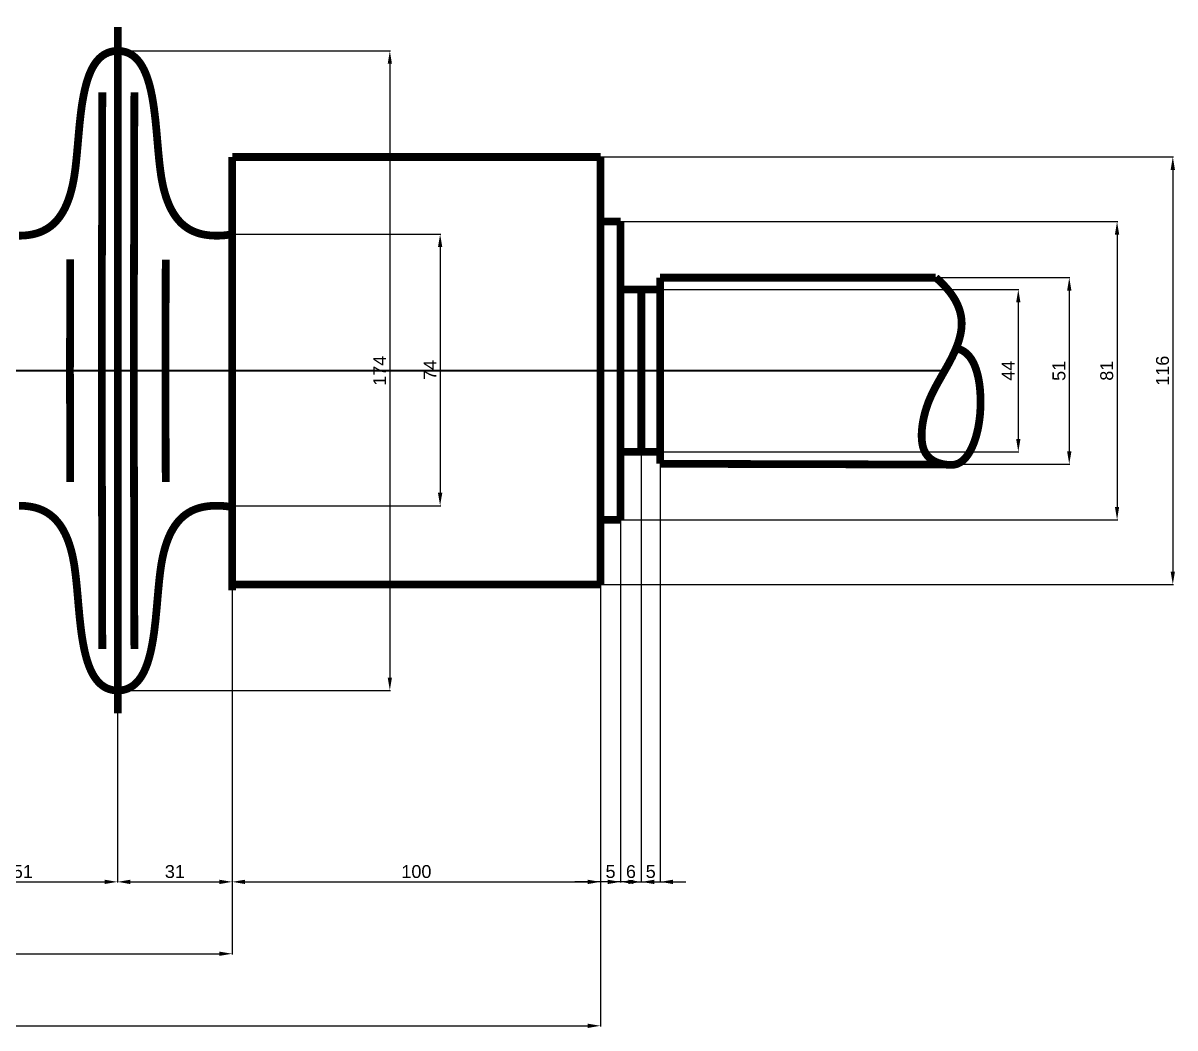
# Model space of a CAD drawing. Header units: inches. Extents: x 0 to 1068, y -53 to 297.
# Drawn here: x 755.1 to 1067.9, y 16.7 to 289.7 of the extents above; entities that cross this region are included whole.
import ezdxf

# ---------------------------------------------------------------- set-up
doc = ezdxf.new("R2010")
doc.units = ezdxf.units.IN
doc.header["$MEASUREMENT"] = 0
doc.linetypes.add('ACAD_ISO10W100', pattern=[18, 12, -3, 0, -3])
doc.layers.add('WYMIAROWANIE', color=7, linetype='Continuous')
doc.layers.add('ZAWIESIE 2D', color=250, linetype='Continuous')
doc.styles.get("Standard").update_dxf_attribs({"font": 'arial.ttf', "height": 3.5})
doc.dimstyles.get("Standard").update_dxf_attribs({"dimtxt": 3.5, "dimasz": 3.5, "dimexe": 0.18, "dimexo": 0.0625, "dimgap": 1, "dimtad": 1, "dimdec": 0, "dimdsep": 46, "dimtxsty": 'Standard', "dimcen": 0, "dimclrd": 256, "dimclrt": 256, "dimadec": 0, "dimazin": 2, "dimtfac": 1, "dimtdec": 0, "dimtofl": 0, "dimtmove": 0, "dimatfit": 3, "dimfxl": 1, "dimtolj": 1, "dimtzin": 0, "dimarcsym": 0})

# ---------------------------------------------------------------- blocks, each defined once
blk = doc.blocks.new('*D10')
at = {"layer": 'Defpoints', "color": 0, "lineweight": 18, "transparency": 16777216}
for p in [(780.77, 108.38), (729.38, 102.13), (780.77, 56.39)]:
    blk.add_point(p, dxfattribs=at)
at = {"layer": 'WYMIAROWANIE', "color": 0, "lineweight": -2, "transparency": 16777216}
for p, q in [((780.77, 108.31), (780.77, 56.21)), ((729.38, 102.07), (729.38, 56.21))]:
    blk.add_line(p, q, dxfattribs=at)
at = {"layer": 'WYMIAROWANIE', "lineweight": -2, "transparency": 16777216}
blk.add_line((732.88, 56.39), (777.27, 56.39), dxfattribs=at)
at = {"layer": 'WYMIAROWANIE', "lineweight": 18, "transparency": 16777216}
for points in [[(732.88, 56.97), (732.88, 55.8), (729.38, 56.39)], [(777.27, 56.97), (777.27, 55.8), (780.77, 56.39)]]:
    blk.add_solid(points, dxfattribs=at)
at = {"layer": 'WYMIAROWANIE', "lineweight": 18, "transparency": 16777216, "insert": (755.08, 59.17), "char_height": 3.5, "attachment_point": 5}
blk.add_mtext('\\A1;51', dxfattribs=at)
blk = doc.blocks.new('*D11')
at = {"layer": 'Defpoints', "color": 0, "lineweight": 18, "transparency": 16777216}
for p in [(811.93, 135.61), (780.77, 108.38), (811.93, 56.39)]:
    blk.add_point(p, dxfattribs=at)
at = {"layer": 'WYMIAROWANIE', "color": 0, "lineweight": -2, "transparency": 16777216}
for p, q in [((811.93, 135.55), (811.93, 56.21)), ((780.77, 108.31), (780.77, 56.21))]:
    blk.add_line(p, q, dxfattribs=at)
at = {"layer": 'WYMIAROWANIE', "lineweight": -2, "transparency": 16777216}
blk.add_line((784.27, 56.39), (808.43, 56.39), dxfattribs=at)
at = {"layer": 'WYMIAROWANIE', "lineweight": 18, "transparency": 16777216}
for points in [[(784.27, 56.97), (784.27, 55.8), (780.77, 56.39)], [(808.43, 56.97), (808.43, 55.8), (811.93, 56.39)]]:
    blk.add_solid(points, dxfattribs=at)
at = {"layer": 'WYMIAROWANIE', "lineweight": 18, "transparency": 16777216, "insert": (796.35, 59.17), "char_height": 3.5, "attachment_point": 5}
blk.add_mtext('\\A1;31', dxfattribs=at)
blk = doc.blocks.new('*D12')
at = {"layer": 'Defpoints', "color": 0, "lineweight": 18, "transparency": 16777216}
for p in [(811.93, 135.61), (911.93, 137.19), (911.93, 56.39)]:
    blk.add_point(p, dxfattribs=at)
at = {"layer": 'WYMIAROWANIE', "color": 0, "lineweight": -2, "transparency": 16777216}
for p, q in [((811.93, 135.55), (811.93, 56.21)), ((911.93, 137.12), (911.93, 56.21))]:
    blk.add_line(p, q, dxfattribs=at)
at = {"layer": 'WYMIAROWANIE', "lineweight": -2, "transparency": 16777216}
blk.add_line((815.43, 56.39), (908.43, 56.39), dxfattribs=at)
at = {"layer": 'WYMIAROWANIE', "lineweight": 18, "transparency": 16777216}
for points in [[(815.43, 56.97), (815.43, 55.8), (811.93, 56.39)], [(908.43, 56.97), (908.43, 55.8), (911.93, 56.39)]]:
    blk.add_solid(points, dxfattribs=at)
at = {"layer": 'WYMIAROWANIE', "lineweight": 18, "transparency": 16777216, "insert": (861.93, 59.17), "char_height": 3.5, "attachment_point": 5}
blk.add_mtext('\\A1;100', dxfattribs=at)
blk = doc.blocks.new('*D13')
at = {"layer": 'Defpoints', "color": 0, "lineweight": 18, "transparency": 16777216}
for p in [(917.37, 154.75), (911.93, 137.19), (917.37, 56.39)]:
    blk.add_point(p, dxfattribs=at)
at = {"layer": 'WYMIAROWANIE', "color": 0, "lineweight": -2, "transparency": 16777216}
for p, q in [((917.37, 154.69), (917.37, 56.21)), ((911.93, 137.12), (911.93, 56.21))]:
    blk.add_line(p, q, dxfattribs=at)
at = {"layer": 'WYMIAROWANIE', "lineweight": -2, "transparency": 16777216}
for p, q in [((908.43, 56.39), (904.93, 56.39)), ((920.87, 56.39), (924.37, 56.39))]:
    blk.add_line(p, q, dxfattribs=at)
at = {"layer": 'WYMIAROWANIE', "lineweight": 18, "transparency": 16777216}
for points in [[(908.43, 56.97), (908.43, 55.8), (911.93, 56.39)], [(920.87, 56.97), (920.87, 55.8), (917.37, 56.39)]]:
    blk.add_solid(points, dxfattribs=at)
at = {"layer": 'WYMIAROWANIE', "lineweight": 18, "transparency": 16777216, "insert": (914.65, 59.17), "char_height": 3.5, "attachment_point": 5}
blk.add_mtext('\\A1;5', dxfattribs=at)
blk = doc.blocks.new('*D14')
at = {"layer": 'Defpoints', "color": 0, "lineweight": 18, "transparency": 16777216}
for p in [(923, 173.21), (917.37, 154.75), (923, 56.39)]:
    blk.add_point(p, dxfattribs=at)
at = {"layer": 'WYMIAROWANIE', "color": 0, "lineweight": -2, "transparency": 16777216}
for p, q in [((923, 173.15), (923, 56.21)), ((917.37, 154.69), (917.37, 56.21))]:
    blk.add_line(p, q, dxfattribs=at)
at = {"layer": 'WYMIAROWANIE', "lineweight": -2, "transparency": 16777216}
for p, q in [((913.87, 56.39), (910.37, 56.39)), ((926.5, 56.39), (930, 56.39))]:
    blk.add_line(p, q, dxfattribs=at)
at = {"layer": 'WYMIAROWANIE', "lineweight": 18, "transparency": 16777216}
for points in [[(913.87, 56.97), (913.87, 55.8), (917.37, 56.39)], [(926.5, 56.97), (926.5, 55.8), (923, 56.39)]]:
    blk.add_solid(points, dxfattribs=at)
at = {"layer": 'WYMIAROWANIE', "lineweight": 18, "transparency": 16777216, "insert": (920.18, 59.17), "char_height": 3.5, "attachment_point": 5}
blk.add_mtext('\\A1;6', dxfattribs=at)
blk = doc.blocks.new('*D15')
at = {"layer": 'Defpoints', "color": 0, "lineweight": 18, "transparency": 16777216}
for p in [(923, 173.21), (928.11, 173.21), (928.11, 56.39)]:
    blk.add_point(p, dxfattribs=at)
at = {"layer": 'WYMIAROWANIE', "color": 0, "lineweight": -2, "transparency": 16777216}
for p, q in [((923, 173.15), (923, 56.21)), ((928.11, 173.15), (928.11, 56.21))]:
    blk.add_line(p, q, dxfattribs=at)
at = {"layer": 'WYMIAROWANIE', "lineweight": -2, "transparency": 16777216}
for p, q in [((919.5, 56.39), (916, 56.39)), ((931.61, 56.39), (935.11, 56.39))]:
    blk.add_line(p, q, dxfattribs=at)
at = {"layer": 'WYMIAROWANIE', "lineweight": 18, "transparency": 16777216}
for points in [[(919.5, 56.97), (919.5, 55.8), (923, 56.39)], [(931.61, 56.97), (931.61, 55.8), (928.11, 56.39)]]:
    blk.add_solid(points, dxfattribs=at)
at = {"layer": 'WYMIAROWANIE', "lineweight": 18, "transparency": 16777216, "insert": (925.55, 59.17), "char_height": 3.5, "attachment_point": 5}
blk.add_mtext('\\A1;5', dxfattribs=at)
blk = doc.blocks.new('*D19')
at = {"layer": 'Defpoints', "color": 0, "lineweight": 18, "transparency": 16777216}
for p in [(595.36, 96.66), (811.93, 95.88), (811.93, 36.86)]:
    blk.add_point(p, dxfattribs=at)
at = {"layer": 'WYMIAROWANIE', "color": 0, "lineweight": -2, "transparency": 16777216}
for p, q in [((595.36, 96.6), (595.36, 36.68)), ((811.93, 95.81), (811.93, 36.68))]:
    blk.add_line(p, q, dxfattribs=at)
at = {"layer": 'WYMIAROWANIE', "lineweight": -2, "transparency": 16777216}
blk.add_line((598.86, 36.86), (808.43, 36.86), dxfattribs=at)
at = {"layer": 'WYMIAROWANIE', "lineweight": 18, "transparency": 16777216}
for points in [[(598.86, 37.45), (598.86, 36.28), (595.36, 36.86)], [(808.43, 37.45), (808.43, 36.28), (811.93, 36.86)]]:
    blk.add_solid(points, dxfattribs=at)
at = {"layer": 'WYMIAROWANIE', "lineweight": 18, "transparency": 16777216, "insert": (703.64, 39.62), "char_height": 3.5, "attachment_point": 5}
blk.add_mtext('\\A1;217', dxfattribs=at)
blk = doc.blocks.new('*D20')
at = {"layer": 'Defpoints', "color": 0, "lineweight": 18, "transparency": 16777216}
for p in [(495.36, 137.19), (911.93, 137.19), (911.93, 17.29)]:
    blk.add_point(p, dxfattribs=at)
at = {"layer": 'WYMIAROWANIE', "color": 0, "lineweight": -2, "transparency": 16777216}
for p, q in [((495.36, 137.12), (495.36, 17.11)), ((911.93, 137.12), (911.93, 17.11))]:
    blk.add_line(p, q, dxfattribs=at)
at = {"layer": 'WYMIAROWANIE', "lineweight": -2, "transparency": 16777216}
blk.add_line((498.86, 17.29), (908.43, 17.29), dxfattribs=at)
at = {"layer": 'WYMIAROWANIE', "lineweight": 18, "transparency": 16777216}
for points in [[(498.86, 17.87), (498.86, 16.7), (495.36, 17.29)], [(908.43, 17.87), (908.43, 16.7), (911.93, 17.29)]]:
    blk.add_solid(points, dxfattribs=at)
at = {"layer": 'WYMIAROWANIE', "lineweight": 18, "transparency": 16777216, "insert": (703.64, 20.04), "char_height": 3.5, "attachment_point": 5}
blk.add_mtext('\\A1;417', dxfattribs=at)
blk = doc.blocks.new('*D21')
at = {"layer": 'Defpoints', "color": 0, "lineweight": 18, "transparency": 16777216}
for p in [(965.53, 220.52), (966.89, 169.85), (1039.19, 169.85)]:
    blk.add_point(p, dxfattribs=at)
at = {"layer": 'WYMIAROWANIE', "color": 0, "lineweight": -2, "transparency": 16777216}
for p, q in [((965.59, 220.52), (1039.37, 220.52)), ((966.96, 169.85), (1039.37, 169.85))]:
    blk.add_line(p, q, dxfattribs=at)
at = {"layer": 'WYMIAROWANIE', "lineweight": -2, "transparency": 16777216}
blk.add_line((1039.19, 217.02), (1039.19, 173.35), dxfattribs=at)
at = {"layer": 'WYMIAROWANIE', "lineweight": 18, "transparency": 16777216}
for points in [[(1038.61, 217.02), (1039.78, 217.02), (1039.19, 220.52)], [(1038.61, 173.35), (1039.78, 173.35), (1039.19, 169.85)]]:
    blk.add_solid(points, dxfattribs=at)
at = {"layer": 'WYMIAROWANIE', "lineweight": 18, "transparency": 16777216, "insert": (1036.41, 195.19), "char_height": 3.5, "attachment_point": 5, "rotation": 90}
blk.add_mtext('\\A1;51', dxfattribs=at)
blk = doc.blocks.new('*D22')
at = {"layer": 'Defpoints', "color": 0, "lineweight": 18, "transparency": 16777216}
for p in [(923, 217.28), (923, 173.21), (1025.36, 173.21)]:
    blk.add_point(p, dxfattribs=at)
at = {"layer": 'WYMIAROWANIE', "color": 0, "lineweight": -2, "transparency": 16777216}
for p, q in [((923.06, 217.28), (1025.54, 217.28)), ((923.06, 173.21), (1025.54, 173.21))]:
    blk.add_line(p, q, dxfattribs=at)
at = {"layer": 'WYMIAROWANIE', "lineweight": -2, "transparency": 16777216}
blk.add_line((1025.36, 213.78), (1025.36, 176.71), dxfattribs=at)
at = {"layer": 'WYMIAROWANIE', "lineweight": 18, "transparency": 16777216}
for points in [[(1024.77, 213.78), (1025.94, 213.78), (1025.36, 217.28)], [(1024.77, 176.71), (1025.94, 176.71), (1025.36, 173.21)]]:
    blk.add_solid(points, dxfattribs=at)
at = {"layer": 'WYMIAROWANIE', "lineweight": 18, "transparency": 16777216, "insert": (1022.61, 195.24), "char_height": 3.5, "attachment_point": 5, "rotation": 90}
blk.add_mtext('\\A1;44', dxfattribs=at)
blk = doc.blocks.new('*D23')
at = {"layer": 'Defpoints', "color": 0, "lineweight": 18, "transparency": 16777216}
for p in [(917.37, 235.74), (917.37, 154.75), (1052.17, 154.75)]:
    blk.add_point(p, dxfattribs=at)
at = {"layer": 'WYMIAROWANIE', "color": 0, "lineweight": -2, "transparency": 16777216}
for p, q in [((917.43, 235.74), (1052.35, 235.74)), ((917.43, 154.75), (1052.35, 154.75))]:
    blk.add_line(p, q, dxfattribs=at)
at = {"layer": 'WYMIAROWANIE', "lineweight": -2, "transparency": 16777216}
blk.add_line((1052.17, 232.24), (1052.17, 158.25), dxfattribs=at)
at = {"layer": 'WYMIAROWANIE', "lineweight": 18, "transparency": 16777216}
for points in [[(1051.58, 232.24), (1052.75, 232.24), (1052.17, 235.74)], [(1051.58, 158.25), (1052.75, 158.25), (1052.17, 154.75)]]:
    blk.add_solid(points, dxfattribs=at)
at = {"layer": 'WYMIAROWANIE', "lineweight": 18, "transparency": 16777216, "insert": (1049.38, 195.24), "char_height": 3.5, "attachment_point": 5, "rotation": 90}
blk.add_mtext('\\A1;81', dxfattribs=at)
blk = doc.blocks.new('*D24')
at = {"layer": 'Defpoints', "color": 0, "lineweight": 18, "transparency": 16777216}
for p in [(911.93, 253.3), (911.93, 137.19), (1067.3, 137.19)]:
    blk.add_point(p, dxfattribs=at)
at = {"layer": 'WYMIAROWANIE', "color": 0, "lineweight": -2, "transparency": 16777216}
for p, q in [((911.99, 253.3), (1067.48, 253.3)), ((911.99, 137.19), (1067.48, 137.19))]:
    blk.add_line(p, q, dxfattribs=at)
at = {"layer": 'WYMIAROWANIE', "lineweight": -2, "transparency": 16777216}
blk.add_line((1067.3, 249.8), (1067.3, 140.69), dxfattribs=at)
at = {"layer": 'WYMIAROWANIE', "lineweight": 18, "transparency": 16777216}
for points in [[(1066.72, 249.8), (1067.89, 249.8), (1067.3, 253.3)], [(1066.72, 140.69), (1067.89, 140.69), (1067.3, 137.19)]]:
    blk.add_solid(points, dxfattribs=at)
at = {"layer": 'WYMIAROWANIE', "lineweight": 18, "transparency": 16777216, "insert": (1064.52, 195.24), "char_height": 3.5, "attachment_point": 5, "rotation": 90}
blk.add_mtext('\\A1;116', dxfattribs=at)
blk = doc.blocks.new('*D25')
at = {"layer": 'Defpoints', "color": 0, "lineweight": 18, "transparency": 16777216}
for p in [(811.93, 232.32), (811.97, 158.57), (868.37, 158.57)]:
    blk.add_point(p, dxfattribs=at)
at = {"layer": 'WYMIAROWANIE', "color": 0, "lineweight": -2, "transparency": 16777216}
for p, q in [((811.99, 232.32), (868.55, 232.32)), ((812.04, 158.57), (868.55, 158.57))]:
    blk.add_line(p, q, dxfattribs=at)
at = {"layer": 'WYMIAROWANIE', "lineweight": -2, "transparency": 16777216}
blk.add_line((868.37, 228.82), (868.37, 162.07), dxfattribs=at)
at = {"layer": 'WYMIAROWANIE', "lineweight": 18, "transparency": 16777216}
for points in [[(867.79, 228.82), (868.96, 228.82), (868.37, 232.32)], [(867.79, 162.07), (868.96, 162.07), (868.37, 158.57)]]:
    blk.add_solid(points, dxfattribs=at)
at = {"layer": 'WYMIAROWANIE', "lineweight": 18, "transparency": 16777216, "insert": (865.62, 195.44), "char_height": 3.5, "attachment_point": 5, "rotation": 90}
blk.add_mtext('\\A1;74', dxfattribs=at)
blk = doc.blocks.new('*D26')
at = {"layer": 'Defpoints', "color": 0, "lineweight": 18, "transparency": 16777216}
for p in [(780.77, 282.11), (780.71, 108.38), (854.72, 108.38)]:
    blk.add_point(p, dxfattribs=at)
at = {"layer": 'WYMIAROWANIE', "color": 0, "lineweight": -2, "transparency": 16777216}
for p, q in [((780.84, 282.11), (854.9, 282.11)), ((780.77, 108.38), (854.9, 108.38))]:
    blk.add_line(p, q, dxfattribs=at)
at = {"layer": 'WYMIAROWANIE', "lineweight": -2, "transparency": 16777216}
blk.add_line((854.72, 278.61), (854.72, 111.88), dxfattribs=at)
at = {"layer": 'WYMIAROWANIE', "lineweight": 18, "transparency": 16777216}
for points in [[(854.14, 278.61), (855.3, 278.61), (854.72, 282.11)], [(854.14, 111.88), (855.3, 111.88), (854.72, 108.38)]]:
    blk.add_solid(points, dxfattribs=at)
at = {"layer": 'WYMIAROWANIE', "lineweight": 18, "transparency": 16777216, "insert": (851.96, 195.24), "char_height": 3.5, "attachment_point": 5, "rotation": 90}
blk.add_mtext('\\A1;174', dxfattribs=at)

msp = doc.modelspace()

# ---------------------------------------------------------------- linework, layer by layer
at = {"layer": 'ZAWIESIE 2D', "lineweight": 18, "const_width": 2.1}
for points in [[(780.84, 288.63), (780.84, 102.13)], [(753.99, 231.92), (754.12, 231.92), (754.26, 231.92), (754.4, 231.93), (754.53, 231.93), (754.67, 231.93), (754.81, 231.94), (755.08, 231.95), (755.36, 231.97), (755.5, 231.98), (755.63, 231.99), (755.77, 232), (755.91, 232.01), (756.04, 232.03), (756.18, 232.04), (756.32, 232.06), (756.46, 232.07), (756.59, 232.09), (756.73, 232.11), (756.87, 232.13), (757, 232.15), (757.14, 232.17), (757.27, 232.2), (757.41, 232.22), (757.55, 232.25), (757.68, 232.27), (757.82, 232.3), (757.95, 232.33), (758.09, 232.36), (758.22, 232.4), (758.35, 232.43), (758.49, 232.47), (758.62, 232.5), (758.76, 232.54), (758.89, 232.58), (759.02, 232.62), (759.15, 232.66), (759.29, 232.71), (759.42, 232.75), (759.55, 232.8), (759.68, 232.85), (759.81, 232.9), (759.94, 232.95), (760.07, 233), (760.2, 233.06), (760.33, 233.12), (760.46, 233.17), (760.59, 233.23), (760.72, 233.3), (760.84, 233.36), (760.97, 233.43), (761.1, 233.49), (761.22, 233.56), (761.35, 233.63), (761.47, 233.71), (761.6, 233.78), (761.72, 233.86), (761.85, 233.94), (761.97, 234.02), (762.09, 234.1), (762.21, 234.18), (762.33, 234.27), (762.46, 234.36), (762.58, 234.45), (762.7, 234.54), (762.81, 234.64), (762.93, 234.73), (763.05, 234.83), (763.17, 234.93), (763.28, 235.04), (763.4, 235.14), (763.51, 235.25), (763.63, 235.36), (763.74, 235.47), (763.85, 235.59), (763.97, 235.7), (764.08, 235.82), (764.19, 235.94), (764.3, 236.07), (764.41, 236.19), (764.52, 236.32), (764.62, 236.45), (764.73, 236.59), (764.84, 236.72), (764.94, 236.86), (765.05, 237), (765.15, 237.15), (765.25, 237.29), (765.35, 237.44), (765.46, 237.59), (765.56, 237.75), (765.66, 237.9), (765.75, 238.06), (765.85, 238.22), (765.95, 238.39), (766.04, 238.56), (766.14, 238.73), (766.23, 238.9), (766.32, 239.07), (766.42, 239.25), (766.51, 239.43), (766.6, 239.62), (766.68, 239.81), (766.77, 240), (766.86, 240.19), (766.94, 240.38), (767.03, 240.58), (767.11, 240.78), (767.2, 240.99), (767.28, 241.2), (767.36, 241.41), (767.44, 241.62), (767.51, 241.84), (767.59, 242.06), (767.67, 242.28), (767.74, 242.51), (767.82, 242.74), (767.89, 242.97), (767.96, 243.21), (768.03, 243.44), (768.1, 243.69), (768.17, 243.93), (768.23, 244.18), (768.3, 244.43), (768.36, 244.69), (768.42, 244.95), (768.49, 245.21), (768.55, 245.48), (768.61, 245.74), (768.66, 246.02), (768.72, 246.29), (768.77, 246.57), (768.8, 246.71), (768.83, 246.86), (768.85, 247), (768.88, 247.14), (768.91, 247.29), (768.93, 247.43), (768.96, 247.58), (768.98, 247.73), (769.03, 248.02), (769.08, 248.32), (769.12, 248.63), (769.17, 248.93), (769.21, 249.24), (769.25, 249.56), (769.3, 249.87), (769.34, 250.19), (769.38, 250.51), (769.42, 250.84), (769.45, 251.16), (769.49, 251.49), (769.53, 251.82), (769.56, 252.16), (769.6, 252.49), (769.63, 252.83), (769.67, 253.17), (769.7, 253.51), (769.73, 253.86), (769.77, 254.2), (769.8, 254.55), (769.83, 254.9), (769.86, 255.25), (769.89, 255.6), (769.92, 255.95), (769.96, 256.31), (769.99, 256.66), (770.05, 257.38), (770.11, 258.09), (770.18, 258.81), (770.24, 259.53), (770.31, 260.26), (770.37, 260.98), (770.44, 261.7), (770.51, 262.42), (770.55, 262.78), (770.59, 263.14), (770.63, 263.5), (770.67, 263.86), (770.71, 264.22), (770.75, 264.57), (770.79, 264.93), (770.84, 265.28), (770.88, 265.64), (770.93, 265.99), (770.97, 266.34), (771.02, 266.69), (771.07, 267.04), (771.12, 267.38), (771.17, 267.73), (771.23, 268.07), (771.28, 268.41), (771.34, 268.75), (771.4, 269.08), (771.46, 269.42), (771.52, 269.75), (771.58, 270.08), (771.65, 270.41), (771.72, 270.73), (771.78, 271.05), (771.85, 271.37), (771.93, 271.69), (772, 272), (772.08, 272.31), (772.12, 272.47), (772.16, 272.62), (772.2, 272.77), (772.24, 272.93), (772.28, 273.08), (772.32, 273.23), (772.36, 273.38), (772.41, 273.52), (772.45, 273.67), (772.49, 273.82), (772.54, 273.96), (772.58, 274.11), (772.63, 274.25), (772.68, 274.4), (772.72, 274.54), (772.77, 274.68), (772.82, 274.82), (772.87, 274.96), (772.92, 275.1), (772.97, 275.23), (773.02, 275.37), (773.07, 275.51), (773.12, 275.64), (773.18, 275.77), (773.23, 275.91), (773.28, 276.04), (773.34, 276.17), (773.39, 276.3), (773.45, 276.42), (773.51, 276.55), (773.57, 276.68), (773.62, 276.8), (773.68, 276.92), (773.74, 277.05), (773.8, 277.17), (773.86, 277.29), (773.93, 277.41), (773.99, 277.52), (774.05, 277.64), (774.12, 277.75), (774.18, 277.87), (774.25, 277.98), (774.31, 278.09), (774.38, 278.2), (774.45, 278.31), (774.52, 278.42), (774.59, 278.53), (774.66, 278.63), (774.73, 278.73), (774.8, 278.84), (774.87, 278.94), (774.95, 279.04), (775.02, 279.14), (775.1, 279.23), (775.17, 279.33), (775.25, 279.42), (775.33, 279.51), (775.41, 279.61), (775.49, 279.7), (775.57, 279.78), (775.65, 279.87), (775.73, 279.96), (775.82, 280.04), (775.9, 280.12), (775.98, 280.2), (776.07, 280.28), (776.16, 280.36), (776.25, 280.44), (776.33, 280.51), (776.42, 280.59), (776.51, 280.66), (776.61, 280.73), (776.7, 280.8), (776.79, 280.86), (776.89, 280.93), (776.98, 280.99), (777.08, 281.06), (777.17, 281.12), (777.27, 281.17), (777.37, 281.23), (777.47, 281.29), (777.57, 281.34), (777.68, 281.39), (777.78, 281.44), (777.88, 281.49), (777.99, 281.54), (778.1, 281.58), (778.2, 281.63), (778.31, 281.67), (778.42, 281.71), (778.53, 281.75), (778.64, 281.78), (778.76, 281.82), (778.87, 281.85), (778.98, 281.88), (779.1, 281.91), (779.22, 281.94), (779.34, 281.96), (779.45, 281.98), (779.57, 282.01), (779.7, 282.02), (779.82, 282.04), (779.94, 282.06), (780.07, 282.07), (780.19, 282.08), (780.32, 282.09), (780.45, 282.1), (780.58, 282.11), (780.71, 282.11), (780.84, 282.11)], [(811.93, 232.32), (811.77, 232.29), (811.62, 232.26), (811.46, 232.23), (811.3, 232.21), (811.14, 232.18), (810.98, 232.16), (810.82, 232.14), (810.66, 232.12), (810.51, 232.1), (810.35, 232.08), (810.19, 232.06), (810.03, 232.04), (809.87, 232.02), (809.71, 232.01), (809.55, 232), (809.4, 231.98), (809.24, 231.97), (809.08, 231.96), (808.92, 231.95), (808.76, 231.95), (808.6, 231.94), (808.45, 231.93), (808.29, 231.93), (808.13, 231.92), (807.97, 231.92), (807.81, 231.92), (807.65, 231.92), (807.5, 231.92), (807.34, 231.93), (807.18, 231.93), (807.02, 231.93), (806.86, 231.94), (806.7, 231.95), (806.55, 231.95), (806.39, 231.96), (806.23, 231.97), (806.07, 231.99), (805.91, 232), (805.76, 232.01), (805.6, 232.03), (805.44, 232.05), (805.28, 232.07), (805.13, 232.09), (804.97, 232.11), (804.81, 232.13), (804.65, 232.15), (804.5, 232.18), (804.34, 232.21), (804.19, 232.24), (804.03, 232.27), (803.87, 232.3), (803.72, 232.34), (803.56, 232.37), (803.41, 232.41), (803.25, 232.45), (803.1, 232.49), (802.95, 232.53), (802.79, 232.58), (802.64, 232.63), (802.49, 232.68), (802.34, 232.73), (802.18, 232.78), (802.03, 232.84), (801.88, 232.89), (801.73, 232.95), (801.58, 233.02), (801.43, 233.08), (801.28, 233.15), (801.14, 233.21), (800.99, 233.28), (800.84, 233.36), (800.7, 233.43), (800.55, 233.51), (800.4, 233.59), (800.26, 233.67), (800.12, 233.76), (799.97, 233.85), (799.83, 233.94), (799.69, 234.03), (799.55, 234.13), (799.41, 234.22), (799.27, 234.33), (799.13, 234.43), (798.99, 234.54), (798.86, 234.64), (798.72, 234.76), (798.58, 234.87), (798.45, 234.99), (798.32, 235.11), (798.18, 235.23), (798.05, 235.36), (797.92, 235.49), (797.79, 235.62), (797.66, 235.76), (797.54, 235.9), (797.41, 236.04), (797.28, 236.18), (797.16, 236.33), (797.03, 236.48), (796.91, 236.64), (796.79, 236.79), (796.67, 236.96), (796.55, 237.12), (796.43, 237.29), (796.31, 237.46), (796.2, 237.63), (796.08, 237.81), (795.97, 237.99), (795.86, 238.18), (795.75, 238.37), (795.64, 238.56), (795.53, 238.76), (795.47, 238.86), (795.42, 238.96), (795.37, 239.06), (795.31, 239.16), (795.26, 239.26), (795.21, 239.37), (795.16, 239.47), (795.1, 239.58), (795.05, 239.69), (795, 239.79), (794.95, 239.9), (794.9, 240.01), (794.85, 240.12), (794.8, 240.24), (794.75, 240.35), (794.7, 240.46), (794.65, 240.58), (794.61, 240.69), (794.56, 240.81), (794.51, 240.93), (794.46, 241.05), (794.42, 241.17), (794.37, 241.29), (794.32, 241.41), (794.28, 241.53), (794.23, 241.65), (794.19, 241.78), (794.14, 241.9), (794.1, 242.03), (794.05, 242.16), (794.01, 242.29), (793.97, 242.42), (793.93, 242.55), (793.88, 242.68), (793.84, 242.81), (793.8, 242.95), (793.76, 243.08), (793.72, 243.22), (793.68, 243.36), (793.64, 243.5), (793.6, 243.64), (793.56, 243.78), (793.52, 243.92), (793.48, 244.06), (793.44, 244.2), (793.4, 244.35), (793.37, 244.5), (793.33, 244.64), (793.29, 244.79), (793.26, 244.94), (793.22, 245.09), (793.19, 245.24), (793.15, 245.39), (793.12, 245.55), (793.08, 245.7), (793.05, 245.86), (793.02, 246.02), (792.99, 246.18), (792.95, 246.34), (792.92, 246.5), (792.89, 246.66), (792.86, 246.82), (792.83, 246.99), (792.8, 247.15), (792.77, 247.32), (792.74, 247.48), (792.71, 247.65), (792.68, 247.82), (792.66, 248), (792.63, 248.17), (792.6, 248.34), (792.57, 248.52), (792.55, 248.69), (792.52, 248.87), (792.5, 249.05), (792.47, 249.22), (792.45, 249.4), (792.42, 249.58), (792.4, 249.77), (792.38, 249.95), (792.33, 250.32), (792.28, 250.69), (792.24, 251.06), (792.2, 251.44), (792.15, 251.82), (792.11, 252.21), (792.07, 252.6), (792.03, 252.99), (791.99, 253.38), (791.96, 253.77), (791.92, 254.17), (791.88, 254.57), (791.84, 254.97), (791.81, 255.38), (791.77, 255.78), (791.74, 256.19), (791.7, 256.6), (791.66, 257.01), (791.63, 257.42), (791.59, 257.83), (791.52, 258.66), (791.45, 259.49), (791.37, 260.32), (791.29, 261.15), (791.21, 261.99), (791.17, 262.4), (791.13, 262.82), (791.08, 263.23), (791.04, 263.64), (790.99, 264.06), (790.94, 264.47), (790.9, 264.88), (790.85, 265.28), (790.79, 265.69), (790.74, 266.1), (790.69, 266.5), (790.63, 266.9), (790.57, 267.3), (790.51, 267.7), (790.45, 268.09), (790.39, 268.48), (790.32, 268.87), (790.25, 269.26), (790.18, 269.64), (790.15, 269.83), (790.11, 270.02), (790.07, 270.21), (790.03, 270.4), (790, 270.58), (789.96, 270.77), (789.92, 270.96), (789.88, 271.14), (789.84, 271.33), (789.8, 271.51), (789.75, 271.69), (789.71, 271.87), (789.67, 272.05), (789.62, 272.23), (789.58, 272.41), (789.53, 272.58), (789.49, 272.76), (789.44, 272.93), (789.39, 273.11), (789.34, 273.28), (789.29, 273.45), (789.24, 273.62), (789.19, 273.79), (789.14, 273.96), (789.09, 274.13), (789.04, 274.29), (788.98, 274.46), (788.93, 274.62), (788.87, 274.78), (788.82, 274.94), (788.76, 275.1), (788.7, 275.26), (788.64, 275.42), (788.58, 275.57), (788.52, 275.73), (788.46, 275.88), (788.4, 276.03), (788.34, 276.18), (788.27, 276.33), (788.21, 276.47), (788.14, 276.62), (788.07, 276.76), (788.01, 276.91), (787.94, 277.05), (787.87, 277.19), (787.8, 277.32), (787.73, 277.46), (787.65, 277.59), (787.58, 277.73), (787.51, 277.86), (787.43, 277.99), (787.35, 278.12), (787.28, 278.24), (787.2, 278.37), (787.12, 278.49), (787.04, 278.61), (786.95, 278.73), (786.87, 278.85), (786.79, 278.97), (786.7, 279.08), (786.61, 279.19), (786.53, 279.3), (786.44, 279.41), (786.35, 279.52), (786.26, 279.62), (786.17, 279.73), (786.07, 279.83), (785.98, 279.93), (785.88, 280.02), (785.79, 280.12), (785.69, 280.21), (785.59, 280.3), (785.49, 280.39), (785.39, 280.48), (785.28, 280.56), (785.18, 280.65), (785.08, 280.73), (784.97, 280.81), (784.86, 280.88), (784.75, 280.96), (784.64, 281.03), (784.53, 281.1), (784.42, 281.17), (784.3, 281.23), (784.19, 281.3), (784.07, 281.36), (783.95, 281.42), (783.83, 281.48), (783.71, 281.53), (783.59, 281.58), (783.47, 281.63), (783.34, 281.68), (783.21, 281.72), (783.09, 281.77), (782.96, 281.81), (782.83, 281.85), (782.69, 281.88), (782.56, 281.91), (782.42, 281.94), (782.29, 281.97), (782.15, 282), (782.01, 282.02), (781.87, 282.04), (781.73, 282.06), (781.58, 282.07), (781.44, 282.09), (781.29, 282.1), (781.14, 282.1), (780.99, 282.11), (780.84, 282.11)], [(776.66, 270.87), (776.49, 195.14)], [(785.36, 270.85), (785.19, 195.12)], [(811.93, 195.24), (811.93, 253.3)], [(811.93, 253.3), (911.93, 253.3)], [(811.93, 252.82), (811.93, 135.61)], [(911.93, 253.3), (911.93, 195.24)], [(917.37, 235.74), (911.93, 235.74)], [(917.37, 235.74), (917.37, 195.24)], [(767.94, 225.49), (767.87, 195.16)], [(793.87, 225.44), (793.81, 195.1)], [(928.11, 220.52), (928.11, 195.24)], [(928.11, 220.52), (1002.96, 220.52)], [(1002.96, 220.52), (1003.28, 220.24), (1003.59, 219.96), (1003.9, 219.68), (1004.19, 219.4), (1004.48, 219.12), (1004.76, 218.85), (1005.03, 218.57), (1005.29, 218.3), (1005.54, 218.02), (1005.79, 217.75), (1006.02, 217.48), (1006.25, 217.21), (1006.47, 216.94), (1006.69, 216.68), (1006.89, 216.41), (1007.09, 216.14), (1007.28, 215.88), (1007.46, 215.62), (1007.64, 215.36), (1007.8, 215.09), (1007.97, 214.83), (1008.12, 214.58), (1008.27, 214.32), (1008.41, 214.06), (1008.54, 213.8), (1008.67, 213.55), (1008.79, 213.3), (1008.9, 213.04), (1009.01, 212.79), (1009.11, 212.54), (1009.2, 212.29), (1009.29, 212.04), (1009.38, 211.79), (1009.45, 211.55), (1009.52, 211.3), (1009.59, 211.06), (1009.65, 210.81), (1009.7, 210.57), (1009.75, 210.33), (1009.8, 210.08), (1009.84, 209.84), (1009.87, 209.6), (1009.9, 209.37), (1009.92, 209.13), (1009.94, 208.89), (1009.96, 208.65), (1009.97, 208.42), (1009.97, 208.18), (1009.97, 207.95), (1009.97, 207.72), (1009.96, 207.49), (1009.95, 207.26), (1009.93, 207.02), (1009.91, 206.8), (1009.89, 206.57), (1009.86, 206.34), (1009.83, 206.11), (1009.8, 205.89), (1009.76, 205.66), (1009.72, 205.43), (1009.68, 205.21), (1009.63, 204.99), (1009.52, 204.54), (1009.41, 204.1), (1009.28, 203.66), (1009.15, 203.23), (1009.01, 202.79), (1008.85, 202.36), (1008.69, 201.94), (1008.53, 201.51), (1008.35, 201.09), (1008.17, 200.67), (1007.99, 200.25), (1007.79, 199.83), (1007.6, 199.42), (1007.4, 199), (1007.19, 198.59), (1006.98, 198.18), (1006.77, 197.77), (1006.55, 197.37), (1006.33, 196.96), (1005.88, 196.15), (1005.43, 195.35), (1004.97, 194.55), (1004.06, 192.95), (1003.61, 192.15), (1003.17, 191.35), (1002.95, 190.95), (1002.74, 190.55), (1002.53, 190.15), (1002.32, 189.75), (1002.12, 189.34), (1001.93, 188.94), (1001.74, 188.53), (1001.56, 188.13), (1001.38, 187.72), (1001.21, 187.31), (1001.04, 186.9), (1000.88, 186.49), (1000.73, 186.08), (1000.59, 185.67), (1000.45, 185.26), (1000.32, 184.85), (1000.19, 184.43), (1000.07, 184.03), (999.96, 183.62), (999.86, 183.21), (999.76, 182.81), (999.67, 182.4), (999.59, 182), (999.51, 181.61), (999.44, 181.21), (999.37, 180.82), (999.32, 180.43), (999.27, 180.05), (999.23, 179.67), (999.19, 179.3), (999.16, 178.93), (999.14, 178.56), (999.12, 178.21), (999.12, 177.85), (999.12, 177.51), (999.12, 177.17), (999.14, 176.83), (999.16, 176.51), (999.18, 176.19), (999.22, 175.88), (999.26, 175.57), (999.31, 175.28), (999.37, 174.99), (999.43, 174.71), (999.5, 174.45), (999.58, 174.19), (999.67, 173.94), (999.76, 173.7), (999.86, 173.47), (999.96, 173.25), (1000.08, 173.03), (1000.19, 172.83), (1000.32, 172.63), (1000.45, 172.45), (1000.58, 172.27), (1000.72, 172.1), (1000.87, 171.93), (1001.02, 171.78), (1001.17, 171.63), (1001.33, 171.49), (1001.49, 171.35), (1001.65, 171.23), (1001.82, 171.1), (1001.99, 170.99), (1002.17, 170.88), (1002.34, 170.78), (1002.52, 170.68), (1002.7, 170.59), (1002.89, 170.51), (1003.07, 170.42), (1003.26, 170.35), (1003.45, 170.28), (1003.63, 170.21), (1003.82, 170.15), (1004.01, 170.09), (1004.2, 170.04), (1004.39, 169.99), (1004.58, 169.94), (1004.77, 169.9), (1004.96, 169.86), (1005.15, 169.83), (1005.34, 169.79), (1005.52, 169.76), (1005.7, 169.74), (1005.89, 169.71), (1006.07, 169.69), (1006.25, 169.67), (1006.42, 169.66), (1006.6, 169.65), (1006.77, 169.64), (1006.95, 169.64), (1007.12, 169.64), (1007.29, 169.64), (1007.46, 169.66), (1007.63, 169.67), (1007.8, 169.69), (1007.96, 169.72), (1008.13, 169.75), (1008.29, 169.79), (1008.46, 169.83), (1008.62, 169.88), (1008.78, 169.94), (1008.94, 170), (1009.1, 170.07), (1009.26, 170.15), (1009.42, 170.23), (1009.57, 170.32), (1009.73, 170.42), (1009.88, 170.52), (1010.04, 170.64), (1010.19, 170.76), (1010.34, 170.89), (1010.49, 171.03), (1010.65, 171.18), (1010.8, 171.33), (1010.95, 171.5), (1011.1, 171.67), (1011.24, 171.85), (1011.39, 172.05), (1011.54, 172.25), (1011.69, 172.47), (1011.83, 172.69), (1011.98, 172.92), (1012.12, 173.16), (1012.27, 173.41), (1012.41, 173.68), (1012.55, 173.95), (1012.68, 174.23), (1012.82, 174.52), (1012.95, 174.82), (1013.08, 175.13), (1013.21, 175.44), (1013.34, 175.77), (1013.46, 176.11), (1013.58, 176.45), (1013.7, 176.81), (1013.81, 177.17), (1013.92, 177.54), (1014.02, 177.92), (1014.13, 178.31), (1014.22, 178.71), (1014.32, 179.12), (1014.41, 179.54), (1014.49, 179.96), (1014.57, 180.39), (1014.65, 180.84), (1014.72, 181.29), (1014.78, 181.75), (1014.84, 182.22), (1014.9, 182.69), (1014.95, 183.18), (1014.99, 183.67), (1015.02, 184.17), (1015.05, 184.68), (1015.08, 185.2), (1015.09, 185.72), (1015.11, 186.26), (1015.11, 186.8), (1015.1, 187.34), (1015.09, 187.89), (1015.07, 188.44), (1015.04, 189), (1015.01, 189.55), (1014.96, 190.11), (1014.91, 190.66), (1014.84, 191.22), (1014.77, 191.76), (1014.68, 192.31), (1014.64, 192.58), (1014.59, 192.85), (1014.54, 193.11), (1014.48, 193.38), (1014.43, 193.64), (1014.37, 193.9), (1014.3, 194.16), (1014.24, 194.42), (1014.17, 194.67), (1014.1, 194.92), (1014.02, 195.17), (1013.95, 195.42), (1013.87, 195.66), (1013.78, 195.9), (1013.7, 196.14), (1013.61, 196.37), (1013.51, 196.6), (1013.42, 196.83), (1013.32, 197.05), (1013.22, 197.27), (1013.11, 197.48), (1013, 197.69), (1012.89, 197.89), (1012.77, 198.09), (1012.65, 198.29), (1012.53, 198.48), (1012.4, 198.67), (1012.27, 198.85), (1012.13, 199.03), (1012, 199.2), (1011.85, 199.36), (1011.71, 199.52), (1011.56, 199.68), (1011.4, 199.83), (1011.25, 199.97), (1011.09, 200.1), (1010.92, 200.23), (1010.75, 200.36), (1010.58, 200.47), (1010.4, 200.58), (1010.22, 200.69), (1010.03, 200.78), (1009.84, 200.87), (1009.65, 200.96), (1009.45, 201.03), (1009.25, 201.1), (1009.04, 201.16), (1008.44, 201.31)], [(923, 217.28), (917.37, 217.28)], [(923, 217.28), (923, 195.24)], [(923, 217.28), (928.11, 217.28)], [(767.94, 164.99), (767.87, 195.33)], [(776.66, 119.61), (776.49, 195.35)], [(785.36, 119.63), (785.19, 195.37)], [(793.87, 165.05), (793.81, 195.39)], [(811.93, 195.24), (811.93, 137.19)], [(911.93, 137.19), (911.93, 195.24)], [(917.37, 154.75), (917.37, 195.24)], [(923, 173.21), (923, 195.24)], [(928.11, 169.96), (928.11, 195.24)], [(923, 173.21), (917.37, 173.21)], [(923, 173.21), (928.11, 173.21)], [(928.11, 169.96), (1005.68, 169.74)], [(753.99, 158.56), (754.12, 158.56), (754.26, 158.56), (754.4, 158.56), (754.53, 158.56), (754.67, 158.55), (754.81, 158.55), (755.08, 158.53), (755.36, 158.52), (755.5, 158.51), (755.63, 158.5), (755.77, 158.49), (755.91, 158.47), (756.04, 158.46), (756.18, 158.44), (756.32, 158.43), (756.46, 158.41), (756.59, 158.39), (756.73, 158.38), (756.87, 158.36), (757, 158.33), (757.14, 158.31), (757.27, 158.29), (757.41, 158.26), (757.55, 158.24), (757.68, 158.21), (757.82, 158.18), (757.95, 158.15), (758.09, 158.12), (758.22, 158.09), (758.35, 158.06), (758.49, 158.02), (758.62, 157.98), (758.76, 157.95), (758.89, 157.91), (759.02, 157.86), (759.15, 157.82), (759.29, 157.78), (759.42, 157.73), (759.55, 157.69), (759.68, 157.64), (759.81, 157.59), (759.94, 157.54), (760.07, 157.48), (760.2, 157.43), (760.33, 157.37), (760.46, 157.31), (760.59, 157.25), (760.72, 157.19), (760.84, 157.13), (760.97, 157.06), (761.1, 156.99), (761.22, 156.92), (761.35, 156.85), (761.47, 156.78), (761.6, 156.71), (761.72, 156.63), (761.85, 156.55), (761.97, 156.47), (762.09, 156.39), (762.21, 156.3), (762.33, 156.22), (762.46, 156.13), (762.58, 156.04), (762.7, 155.94), (762.81, 155.85), (762.93, 155.75), (763.05, 155.65), (763.17, 155.55), (763.28, 155.45), (763.4, 155.34), (763.51, 155.24), (763.63, 155.13), (763.74, 155.01), (763.85, 154.9), (763.97, 154.78), (764.08, 154.66), (764.19, 154.54), (764.3, 154.42), (764.41, 154.29), (764.52, 154.16), (764.62, 154.03), (764.73, 153.9), (764.84, 153.76), (764.94, 153.62), (765.05, 153.48), (765.15, 153.34), (765.25, 153.19), (765.35, 153.04), (765.46, 152.89), (765.56, 152.74), (765.66, 152.58), (765.75, 152.42), (765.85, 152.26), (765.95, 152.1), (766.04, 151.93), (766.14, 151.76), (766.23, 151.59), (766.32, 151.41), (766.42, 151.23), (766.51, 151.05), (766.6, 150.87), (766.68, 150.68), (766.77, 150.49), (766.86, 150.3), (766.94, 150.1), (767.03, 149.9), (767.11, 149.7), (767.2, 149.5), (767.28, 149.29), (767.36, 149.08), (767.44, 148.86), (767.51, 148.65), (767.59, 148.43), (767.67, 148.2), (767.74, 147.98), (767.82, 147.75), (767.89, 147.52), (767.96, 147.28), (768.03, 147.04), (768.1, 146.8), (768.17, 146.55), (768.23, 146.3), (768.3, 146.05), (768.36, 145.8), (768.42, 145.54), (768.49, 145.28), (768.55, 145.01), (768.61, 144.74), (768.66, 144.47), (768.72, 144.19), (768.77, 143.91), (768.8, 143.77), (768.83, 143.63), (768.85, 143.49), (768.88, 143.34), (768.91, 143.2), (768.93, 143.05), (768.96, 142.91), (768.98, 142.76), (769.03, 142.46), (769.08, 142.16), (769.12, 141.86), (769.17, 141.55), (769.21, 141.24), (769.25, 140.93), (769.3, 140.61), (769.34, 140.29), (769.38, 139.97), (769.42, 139.65), (769.45, 139.32), (769.49, 138.99), (769.53, 138.66), (769.56, 138.33), (769.6, 137.99), (769.63, 137.65), (769.67, 137.31), (769.7, 136.97), (769.73, 136.63), (769.77, 136.28), (769.8, 135.94), (769.83, 135.59), (769.86, 135.24), (769.89, 134.88), (769.92, 134.53), (769.96, 134.18), (769.99, 133.82), (770.05, 133.11), (770.11, 132.39), (770.18, 131.67), (770.24, 130.95), (770.31, 130.23), (770.37, 129.51), (770.44, 128.78), (770.51, 128.06), (770.55, 127.7), (770.59, 127.34), (770.63, 126.98), (770.67, 126.63), (770.71, 126.27), (770.75, 125.91), (770.79, 125.56), (770.84, 125.2), (770.88, 124.85), (770.93, 124.5), (770.97, 124.15), (771.02, 123.8), (771.07, 123.45), (771.12, 123.1), (771.17, 122.76), (771.23, 122.42), (771.28, 122.08), (771.34, 121.74), (771.4, 121.4), (771.46, 121.07), (771.52, 120.74), (771.58, 120.41), (771.65, 120.08), (771.72, 119.75), (771.78, 119.43), (771.85, 119.11), (771.93, 118.8), (772, 118.48), (772.08, 118.17), (772.12, 118.02), (772.16, 117.86), (772.2, 117.71), (772.24, 117.56), (772.28, 117.41), (772.32, 117.26), (772.36, 117.11), (772.41, 116.96), (772.45, 116.81), (772.49, 116.67), (772.54, 116.52), (772.58, 116.38), (772.63, 116.23), (772.68, 116.09), (772.72, 115.95), (772.77, 115.81), (772.82, 115.67), (772.87, 115.53), (772.92, 115.39), (772.97, 115.25), (773.02, 115.11), (773.07, 114.98), (773.12, 114.85), (773.18, 114.71), (773.23, 114.58), (773.28, 114.45), (773.34, 114.32), (773.39, 114.19), (773.45, 114.06), (773.51, 113.94), (773.57, 113.81), (773.62, 113.68), (773.68, 113.56), (773.74, 113.44), (773.8, 113.32), (773.86, 113.2), (773.93, 113.08), (773.99, 112.96), (774.05, 112.85), (774.12, 112.73), (774.18, 112.62), (774.25, 112.5), (774.31, 112.39), (774.38, 112.28), (774.45, 112.17), (774.52, 112.07), (774.59, 111.96), (774.66, 111.85), (774.73, 111.75), (774.8, 111.65), (774.87, 111.55), (774.95, 111.45), (775.02, 111.35), (775.1, 111.25), (775.17, 111.16), (775.25, 111.06), (775.33, 110.97), (775.41, 110.88), (775.49, 110.79), (775.57, 110.7), (775.65, 110.61), (775.73, 110.53), (775.82, 110.44), (775.9, 110.36), (775.98, 110.28), (776.07, 110.2), (776.16, 110.12), (776.25, 110.05), (776.33, 109.97), (776.42, 109.9), (776.51, 109.83), (776.61, 109.76), (776.7, 109.69), (776.79, 109.62), (776.89, 109.56), (776.98, 109.49), (777.08, 109.43), (777.17, 109.37), (777.27, 109.31), (777.37, 109.25), (777.47, 109.2), (777.57, 109.14), (777.68, 109.09), (777.78, 109.04), (777.88, 108.99), (777.99, 108.95), (778.1, 108.9), (778.2, 108.86), (778.31, 108.82), (778.42, 108.78), (778.53, 108.74), (778.64, 108.7), (778.76, 108.67), (778.87, 108.64), (778.98, 108.61), (779.1, 108.58), (779.22, 108.55), (779.34, 108.52), (779.45, 108.5), (779.57, 108.48), (779.7, 108.46), (779.82, 108.44), (779.94, 108.43), (780.07, 108.41), (780.19, 108.4), (780.32, 108.39), (780.45, 108.39), (780.58, 108.38), (780.71, 108.38), (780.84, 108.37)], [(811.93, 158.17), (811.77, 158.2), (811.62, 158.22), (811.46, 158.25), (811.3, 158.28), (811.14, 158.3), (810.98, 158.33), (810.82, 158.35), (810.66, 158.37), (810.51, 158.39), (810.35, 158.41), (810.19, 158.43), (810.03, 158.44), (809.87, 158.46), (809.71, 158.48), (809.55, 158.49), (809.4, 158.5), (809.24, 158.51), (809.08, 158.52), (808.92, 158.53), (808.76, 158.54), (808.6, 158.55), (808.45, 158.55), (808.29, 158.56), (808.13, 158.56), (807.97, 158.56), (807.81, 158.56), (807.65, 158.56), (807.5, 158.56), (807.34, 158.56), (807.18, 158.56), (807.02, 158.55), (806.86, 158.55), (806.7, 158.54), (806.55, 158.53), (806.39, 158.52), (806.23, 158.51), (806.07, 158.5), (805.91, 158.49), (805.76, 158.47), (805.6, 158.46), (805.44, 158.44), (805.28, 158.42), (805.13, 158.4), (804.97, 158.38), (804.81, 158.36), (804.65, 158.33), (804.5, 158.3), (804.34, 158.28), (804.19, 158.25), (804.03, 158.22), (803.87, 158.18), (803.72, 158.15), (803.56, 158.11), (803.41, 158.08), (803.25, 158.04), (803.1, 157.99), (802.95, 157.95), (802.79, 157.91), (802.64, 157.86), (802.49, 157.81), (802.34, 157.76), (802.18, 157.7), (802.03, 157.65), (801.88, 157.59), (801.73, 157.53), (801.58, 157.47), (801.43, 157.41), (801.28, 157.34), (801.14, 157.27), (800.99, 157.2), (800.84, 157.13), (800.7, 157.05), (800.55, 156.97), (800.4, 156.89), (800.26, 156.81), (800.12, 156.73), (799.97, 156.64), (799.83, 156.55), (799.69, 156.45), (799.55, 156.36), (799.41, 156.26), (799.27, 156.16), (799.13, 156.06), (798.99, 155.95), (798.86, 155.84), (798.72, 155.73), (798.58, 155.61), (798.45, 155.5), (798.32, 155.38), (798.18, 155.25), (798.05, 155.13), (797.92, 155), (797.79, 154.86), (797.66, 154.73), (797.54, 154.59), (797.41, 154.45), (797.28, 154.3), (797.16, 154.16), (797.03, 154), (796.91, 153.85), (796.79, 153.69), (796.67, 153.53), (796.55, 153.37), (796.43, 153.2), (796.31, 153.03), (796.2, 152.85), (796.08, 152.67), (795.97, 152.49), (795.86, 152.31), (795.75, 152.12), (795.64, 151.92), (795.53, 151.73), (795.47, 151.63), (795.42, 151.53), (795.37, 151.43), (795.31, 151.32), (795.26, 151.22), (795.21, 151.12), (795.16, 151.01), (795.1, 150.91), (795.05, 150.8), (795, 150.69), (794.95, 150.58), (794.9, 150.47), (794.85, 150.36), (794.8, 150.25), (794.75, 150.14), (794.7, 150.02), (794.65, 149.91), (794.61, 149.79), (794.56, 149.68), (794.51, 149.56), (794.46, 149.44), (794.42, 149.32), (794.37, 149.2), (794.32, 149.08), (794.28, 148.95), (794.23, 148.83), (794.19, 148.71), (794.14, 148.58), (794.1, 148.45), (794.05, 148.33), (794.01, 148.2), (793.97, 148.07), (793.93, 147.94), (793.88, 147.8), (793.84, 147.67), (793.8, 147.54), (793.76, 147.4), (793.72, 147.27), (793.68, 147.13), (793.64, 146.99), (793.6, 146.85), (793.56, 146.71), (793.52, 146.57), (793.48, 146.43), (793.44, 146.28), (793.4, 146.14), (793.37, 145.99), (793.33, 145.84), (793.29, 145.69), (793.26, 145.55), (793.22, 145.4), (793.19, 145.24), (793.15, 145.09), (793.12, 144.94), (793.08, 144.78), (793.05, 144.63), (793.02, 144.47), (792.99, 144.31), (792.95, 144.15), (792.92, 143.99), (792.89, 143.83), (792.86, 143.66), (792.83, 143.5), (792.8, 143.33), (792.77, 143.17), (792.74, 143), (792.71, 142.83), (792.68, 142.66), (792.66, 142.49), (792.63, 142.32), (792.6, 142.14), (792.57, 141.97), (792.55, 141.79), (792.52, 141.62), (792.5, 141.44), (792.47, 141.26), (792.45, 141.08), (792.42, 140.9), (792.4, 140.72), (792.38, 140.54), (792.33, 140.17), (792.28, 139.8), (792.24, 139.42), (792.2, 139.04), (792.15, 138.66), (792.11, 138.28), (792.07, 137.89), (792.03, 137.5), (791.99, 137.11), (791.96, 136.71), (791.92, 136.31), (791.88, 135.91), (791.84, 135.51), (791.81, 135.11), (791.77, 134.7), (791.74, 134.3), (791.7, 133.89), (791.66, 133.48), (791.63, 133.06), (791.59, 132.65), (791.52, 131.82), (791.45, 130.99), (791.37, 130.16), (791.29, 129.33), (791.21, 128.5), (791.17, 128.08), (791.13, 127.67), (791.08, 127.26), (791.04, 126.84), (790.99, 126.43), (790.94, 126.02), (790.9, 125.61), (790.85, 125.2), (790.79, 124.8), (790.74, 124.39), (790.69, 123.99), (790.63, 123.59), (790.57, 123.19), (790.51, 122.79), (790.45, 122.4), (790.39, 122), (790.32, 121.62), (790.25, 121.23), (790.18, 120.85), (790.15, 120.65), (790.11, 120.47), (790.07, 120.28), (790.03, 120.09), (790, 119.9), (789.96, 119.71), (789.92, 119.53), (789.88, 119.34), (789.84, 119.16), (789.8, 118.98), (789.75, 118.8), (789.71, 118.61), (789.67, 118.43), (789.62, 118.26), (789.58, 118.08), (789.53, 117.9), (789.49, 117.73), (789.44, 117.55), (789.39, 117.38), (789.34, 117.2), (789.29, 117.03), (789.24, 116.86), (789.19, 116.69), (789.14, 116.53), (789.09, 116.36), (789.04, 116.19), (788.98, 116.03), (788.93, 115.87), (788.87, 115.7), (788.82, 115.54), (788.76, 115.38), (788.7, 115.23), (788.64, 115.07), (788.58, 114.91), (788.52, 114.76), (788.46, 114.61), (788.4, 114.46), (788.34, 114.31), (788.27, 114.16), (788.21, 114.01), (788.14, 113.87), (788.07, 113.72), (788.01, 113.58), (787.94, 113.44), (787.87, 113.3), (787.8, 113.16), (787.73, 113.03), (787.65, 112.89), (787.58, 112.76), (787.51, 112.63), (787.43, 112.5), (787.35, 112.37), (787.28, 112.24), (787.2, 112.12), (787.12, 111.99), (787.04, 111.87), (786.95, 111.75), (786.87, 111.64), (786.79, 111.52), (786.7, 111.41), (786.61, 111.29), (786.53, 111.18), (786.44, 111.07), (786.35, 110.97), (786.26, 110.86), (786.17, 110.76), (786.07, 110.66), (785.98, 110.56), (785.88, 110.46), (785.79, 110.37), (785.69, 110.27), (785.59, 110.18), (785.49, 110.09), (785.39, 110.01), (785.28, 109.92), (785.18, 109.84), (785.08, 109.76), (784.97, 109.68), (784.86, 109.6), (784.75, 109.53), (784.64, 109.45), (784.53, 109.38), (784.42, 109.32), (784.3, 109.25), (784.19, 109.19), (784.07, 109.13), (783.95, 109.07), (783.83, 109.01), (783.71, 108.96), (783.59, 108.9), (783.47, 108.85), (783.34, 108.81), (783.21, 108.76), (783.09, 108.72), (782.96, 108.68), (782.83, 108.64), (782.69, 108.6), (782.56, 108.57), (782.42, 108.54), (782.29, 108.51), (782.15, 108.49), (782.01, 108.46), (781.87, 108.44), (781.73, 108.43), (781.58, 108.41), (781.44, 108.4), (781.29, 108.39), (781.14, 108.38), (780.99, 108.38), (780.84, 108.37)], [(917.37, 154.75), (911.93, 154.75)], [(811.93, 137.19), (911.93, 137.19)]]:
    msp.add_lwpolyline(points, dxfattribs=at)
at = {"layer": 'ZAWIESIE 2D', "lineweight": 18}
msp.add_lwpolyline([(1009.27, 202.58), (1009.27, 202.58), (1009.27, 202.57)], dxfattribs=at)
at = {"layer": 'ZAWIESIE 2D', "linetype": 'ACAD_ISO10W100', "lineweight": 18, "ltscale": 0.5, "const_width": 0.54}
msp.add_lwpolyline([(1005.37, 195.24), (454.65, 195.24)], dxfattribs=at)

# ---------------------------------------------------------------- dimensions: what is measured, and where the dimension line sits
at = {"layer": 'WYMIAROWANIE', "color": 1, "lineweight": 18}
for base, p1, p2, picture, middle in [((854.72, 108.38), (780.77, 282.11), (780.71, 108.38), '*D26', (851.96, 195.24)), ((1067.3, 137.19), (911.93, 253.3), (911.93, 137.19), '*D24', (1064.52, 195.24)), ((1052.17, 154.75), (917.37, 235.74), (917.37, 154.75), '*D23', (1049.38, 195.24)), ((868.37, 158.57), (811.93, 232.32), (811.97, 158.57), '*D25', (865.62, 195.44)), ((1039.19, 169.85), (965.53, 220.52), (966.89, 169.85), '*D21', (1036.41, 195.19)), ((1025.36, 173.21), (923, 217.28), (923, 173.21), '*D22', (1022.61, 195.24))]:
    dim = msp.add_linear_dim(base=base, p1=p1, p2=p2, angle=90, dimstyle='Standard', dxfattribs=at)
    dim.commit()
    dim.dimension.update_dxf_attribs({"geometry": picture, "text_midpoint": middle})
for base, p1, p2, picture, middle in [((923, 56.39), (917.37, 154.75), (923, 173.21), '*D14', (920.18, 59.17)), ((928.11, 56.39), (923, 173.21), (928.11, 173.21), '*D15', (925.55, 59.17)), ((917.37, 56.39), (911.93, 137.19), (917.37, 154.75), '*D13', (914.65, 59.17)), ((811.93, 56.39), (780.77, 108.38), (811.93, 135.61), '*D11', (796.35, 59.17)), ((911.93, 56.39), (811.93, 135.61), (911.93, 137.19), '*D12', (861.93, 59.17)), ((780.77, 56.39), (729.38, 102.13), (780.77, 108.38), '*D10', (755.08, 59.17))]:
    dim = msp.add_linear_dim(base=base, p1=p1, p2=p2, dimstyle='Standard', override={"dimtmove": 1}, dxfattribs=at)
    dim.commit()
    dim.dimension.update_dxf_attribs({"geometry": picture, "text_midpoint": middle})
for base, p1, p2, picture, middle in [((911.93, 17.29), (495.36, 137.19), (911.93, 137.19), '*D20', (703.64, 20.04)), ((811.93, 36.86), (595.36, 96.66), (811.93, 95.88), '*D19', (703.64, 39.62))]:
    dim = msp.add_linear_dim(base=base, p1=p1, p2=p2, dimstyle='Standard', dxfattribs=at)
    dim.commit()
    dim.dimension.update_dxf_attribs({"geometry": picture, "text_midpoint": middle})

doc.saveas('drawing.dxf')
